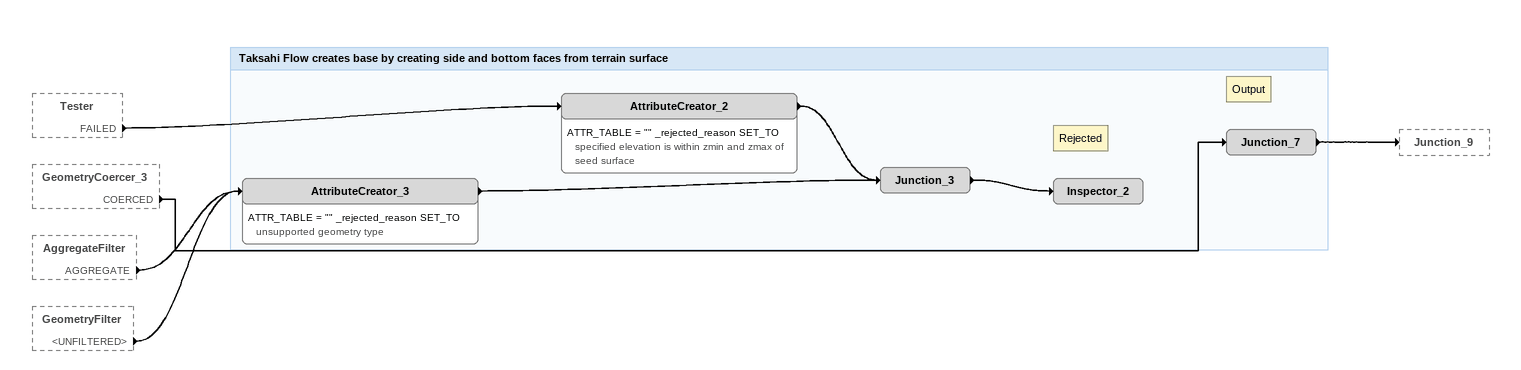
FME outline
Tester [outside]
    FAILED -> AttributeCreator_2
GeometryCoercer_3 [outside]
    COERCED -> Junction_7
AggregateFilter [outside]
    AGGREGATE -> AttributeCreator_3
GeometryFilter [outside]
    <UNFILTERED> -> AttributeCreator_3

Bookmark: Taksahi Flow creates base by creating side and bottom faces from terrain surface
Note: Output
Junction_7
    -> Junction_9
AttributeCreator_2
    ATTR_TABLE = "" _rejected_reason SET_TO specified elevation is within zmin and zmax of seed surface
    -> Junction_3
AttributeCreator_3
    ATTR_TABLE = "" _rejected_reason SET_TO unsupported geometry type
    -> Junction_3
Junction_3
    -> Inspector_2
Note: Rejected
Inspector_2
